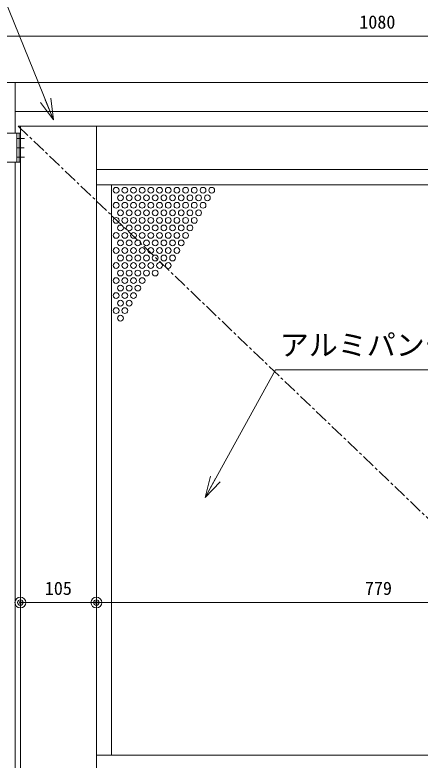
# Model space of a CAD drawing. Units: millimetres, scale not verified. Extents: x -631 to 631, y -445 to 446.
# Drawn here: x -483.5 to -371.6, y -60 to 145.9 of the extents above; entities that cross this region are included whole.
import ezdxf
from ezdxf.enums import TextEntityAlignment as Align

# ---------------------------------------------------------------- set-up
doc = ezdxf.new("R2010")
doc.units = ezdxf.units.MM
doc.header["$LTSCALE"] = 3
doc.header["$PDMODE"] = 32
doc.header["$PDSIZE"] = 0.6
doc.linetypes.add('USER1', pattern=[2, 1.25, -0.25, 0.25, -0.25])
doc.linetypes.add('USER4', pattern=[3.5, 2, -1.5])
for name, color, linetype, lineweight in [('0-0_0', 7, 'Continuous', 18), ('0-1_DEFPOINTS', 7, 'Continuous', 18), ('0-6_CSLAYER2', 7, 'Continuous', 18)]:
    doc.layers.add(name, color=color, linetype=linetype, lineweight=lineweight)
doc.styles.add('ＭＳ ゴシック', font='')
doc.styles.get('ＭＳ ゴシック').set_extended_font_data('MS Gothic')

# ---------------------------------------------------------------- blocks, each defined once
blk = doc.blocks.new('BLKF0025')
at = {"layer": '0-0_0'}
for centre in [(71.608, 265.653), (72.808, 265.653), (74.008, 265.653), (75.208, 265.653), (76.408, 265.653), (77.608, 265.653), (78.808, 265.653), (80.008, 265.653), (81.208, 265.653), (82.408, 265.653), (83.608, 265.653), (84.808, 265.653), (72.208, 264.614), (73.408, 264.614), (74.608, 264.614), (75.808, 264.614), (77.008, 264.614), (78.208, 264.614), (79.408, 264.614), (80.608, 264.614), (81.808, 264.614), (83.008, 264.614), (84.208, 264.614), (71.608, 263.575), (72.808, 263.575), (74.008, 263.575), (75.208, 263.575), (76.408, 263.575), (77.608, 263.575), (78.808, 263.575), (80.008, 263.575), (81.208, 263.575), (82.408, 263.575), (83.608, 263.575), (72.208, 262.536), (73.408, 262.536), (74.608, 262.536), (75.808, 262.536), (77.008, 262.536), (78.208, 262.536), (79.408, 262.536), (80.608, 262.536), (81.808, 262.536), (83.008, 262.536), (71.608, 261.496), (72.808, 261.496), (74.008, 261.496), (75.208, 261.496), (76.408, 261.496), (77.608, 261.496), (78.808, 261.496), (80.008, 261.496), (81.208, 261.496), (82.408, 261.496), (72.208, 260.457), (73.408, 260.457), (74.608, 260.457), (75.808, 260.457), (77.008, 260.457), (78.208, 260.457), (79.408, 260.457), (80.608, 260.457), (81.808, 260.457), (71.608, 259.418), (72.808, 259.418), (74.008, 259.418), (75.208, 259.418), (76.408, 259.418), (77.608, 259.418), (78.808, 259.418), (80.008, 259.418), (81.208, 259.418), (72.208, 258.379), (73.408, 258.379), (74.608, 258.379), (75.808, 258.379), (77.008, 258.379), (78.208, 258.379), (79.408, 258.379), (80.608, 258.379), (71.608, 257.339), (72.808, 257.339), (74.008, 257.339), (75.208, 257.339), (76.408, 257.339), (77.608, 257.339), (78.808, 257.339), (80.008, 257.339), (72.208, 256.3), (73.408, 256.3), (74.608, 256.3), (75.808, 256.3), (77.008, 256.3), (78.208, 256.3), (79.408, 256.3), (71.608, 255.261), (72.808, 255.261), (74.008, 255.261), (75.208, 255.261), (76.408, 255.261), (77.608, 255.261), (78.808, 255.261), (72.208, 254.222), (73.408, 254.222), (74.608, 254.222), (75.808, 254.222), (77.008, 254.222), (71.608, 253.183), (72.808, 253.183), (74.008, 253.183), (75.208, 253.183), (72.208, 252.143), (73.408, 252.143), (74.608, 252.143), (71.608, 251.104), (72.808, 251.104), (74.008, 251.104), (72.208, 250.065), (73.408, 250.065), (71.608, 249.026), (72.808, 249.026), (72.208, 247.986)]:
    blk.add_circle(centre, 0.4, dxfattribs=at)
blk = doc.blocks.new('EDTIP_BLACKDOT_S')
at = {"layer": '0-0_0', "lineweight": 9}
blk.add_line((0, 0), (-1, 0), dxfattribs=at)
for radius in [0.5, 0.25]:
    blk.add_circle((0, 0), radius, dxfattribs=at)
blk = doc.blocks.new('EDTIP_BLACKDOT_E')
at = {"layer": '0-0_0', "lineweight": 9}
blk.add_line((0, 0), (-1, 0), dxfattribs=at)
for radius in [0.5, 0.25]:
    blk.add_circle((0, 0), radius, dxfattribs=at)
blk = doc.blocks.new('D99')
at = {"layer": '0-0_0'}
for p, q in [((443.187, 42.311), (443.187, 51.315)), ((659.187, 42.311), (659.187, 51.315)), ((446.187, 49.315), (656.187, 49.315))]:
    blk.add_line(p, q, dxfattribs=at)
at = {"layer": '0-1_DEFPOINTS'}
for p in [(659.187, 49.315), (443.187, 40.311), (659.187, 40.311)]:
    blk.add_point(p, dxfattribs=at)
at = {"layer": '0-0_0', "xscale": 3, "yscale": 3, "rotation": 180}
blk.add_blockref('EDTIP_BLACKDOT_S', (443.187, 49.315), dxfattribs=at)
at = {"layer": '0-0_0', "xscale": 3, "yscale": 3}
blk.add_blockref('EDTIP_BLACKDOT_E', (659.187, 49.315), dxfattribs=at)
at = {"layer": '0-0_0', "style": 'ＭＳ ゴシック'}
blk.add_text('1080', height=3.666, dxfattribs=at).set_placement((546.187, 50.315), align=Align.BOTTOM_LEFT)
blk = doc.blocks.new('D87')
at = {"layer": '0-0_0'}
blk.add_line((470.587, -107.115), (455.587, -107.115), dxfattribs=at)
at = {"layer": '0-1_DEFPOINTS'}
for p in [(452.587, -107.115), (473.587, -107.115)]:
    blk.add_point(p, dxfattribs=at)
at = {"layer": '0-0_0', "xscale": 3, "yscale": 3, "rotation": 180}
blk.add_blockref('EDTIP_BLACKDOT_E', (452.587, -107.115), dxfattribs=at)
at = {"layer": '0-0_0', "xscale": 3, "yscale": 3}
blk.add_blockref('EDTIP_BLACKDOT_S', (473.587, -107.115), dxfattribs=at)
at = {"layer": '0-0_0', "style": 'ＭＳ ゴシック'}
blk.add_text('105', height=3.666, dxfattribs=at).set_placement((459.337, -106.115), align=Align.BOTTOM_LEFT)
blk = doc.blocks.new('D88')
at = {"layer": '0-0_0'}
blk.add_line((626.387, -107.115), (476.587, -107.115), dxfattribs=at)
at = {"layer": '0-1_DEFPOINTS'}
for p in [(473.587, -107.115), (629.387, -107.115)]:
    blk.add_point(p, dxfattribs=at)
at = {"layer": '0-0_0', "xscale": 3, "yscale": 3, "rotation": 180}
blk.add_blockref('EDTIP_BLACKDOT_E', (473.587, -107.115), dxfattribs=at)
at = {"layer": '0-0_0', "xscale": 3, "yscale": 3}
blk.add_blockref('EDTIP_BLACKDOT_S', (629.387, -107.115), dxfattribs=at)
at = {"layer": '0-0_0', "style": 'ＭＳ ゴシック'}
blk.add_text('779', height=3.666, dxfattribs=at).set_placement((547.737, -106.115), align=Align.BOTTOM_LEFT)
blk = doc.blocks.new('BLKF0134')
at = {"layer": '0-0_0'}
for p, q in [((58.386, 273.527), (55.886, 273.527)), ((55.886, 273.527), (55.886, 269.527)), ((58.386, 273.527), (58.386, 269.527)), ((58.386, 269.527), (55.886, 269.527))]:
    blk.add_line(p, q, dxfattribs=at)
at = {"layer": '0-0_0', "linetype": 'USER1'}
for p, q in [((57.914, 272.827), (58.943, 272.827)), ((57.931, 271.527), (58.89, 271.527)), ((57.914, 270.227), (58.943, 270.227))]:
    blk.add_line(p, q, dxfattribs=at)
at = {"layer": '0-0_0', "linetype": 'USER4'}
blk.add_line((58.236, 273.527), (58.236, 269.527), dxfattribs=at)
blk = doc.blocks.new('EDTIP_ARROW_S')
at = {"layer": '0-0_0', "lineweight": 9}
for q in [(-1, 0), (-0.9659, 0.2588), (-0.9659, -0.2588)]:
    blk.add_line((0, 0), q, dxfattribs=at)

msp = doc.modelspace()

# ---------------------------------------------------------------- linework, layer by layer
at = {"layer": '0-0_0'}
for p, q in [((-275.413, 127.178), (-491.413, 127.178)), ((-483.413, 127.178), (-483.413, 113.178)), ((-283.413, 119.178), (-483.413, 119.178)), ((-284.213, 115.178), (-482.613, 115.178)), ((-482.013, 115.178), (-482.013, -264.822)), ((-461.013, 115.178), (-461.013, -108.757)), ((-483.013, 113.178), (-483.013, 105.178)), ((-483.413, 105.178), (-483.413, -93.636)), ((-305.213, 103.178), (-461.013, 103.178)), ((-305.213, 98.978), (-461.013, 98.978)), ((-456.813, 98.978), (-456.813, -58.622)), ((-430.978, 12.596), (-411.545, 47.848)), ((-411.545, 47.848), (-335.061, 47.848)), ((-461.013, -58.622), (-305.213, -58.622))]:
    msp.add_line(p, q, dxfattribs=at)
at = {"layer": '0-0_0', "linetype": 'USER1'}
msp.add_lwpolyline([(-482.613, 115.178), (-284.213, -74.822), (-482.013, -264.822)], dxfattribs=at)
at = {"layer": '0-6_CSLAYER2'}
msp.add_line((-472.876, 116.877), (-495.008, 171.462), dxfattribs=at)

# ---------------------------------------------------------------- block references
at = {"layer": '0-0_0'}
for name in ['D99', 'D87', 'D88']:
    msp.add_blockref(name, (-934.6, 90.667), dxfattribs=at)
at = {"layer": '0-0_0', "xscale": 2, "yscale": 2}
for name in ['BLKF0134', 'BLKF0025']:
    msp.add_blockref(name, (-598.785, -433.876), dxfattribs=at)
at = {"layer": '0-0_0', "xscale": 6, "yscale": 6, "rotation": 241.13391}
msp.add_blockref('EDTIP_ARROW_S', (-430.978, 12.596), dxfattribs=at)
at = {"layer": '0-6_CSLAYER2', "xscale": 6, "yscale": 6, "rotation": 292.07088}
msp.add_blockref('EDTIP_ARROW_S', (-472.876, 116.877), dxfattribs=at)

# ---------------------------------------------------------------- texts
at = {"layer": '0-0_0', "style": 'ＭＳ ゴシック'}
msp.add_text('アルミパンチング\u3000', height=5.865, dxfattribs=at).set_placement((-410.336, 50.007), align=Align.BOTTOM_LEFT)

doc.saveas('drawing.dxf')
